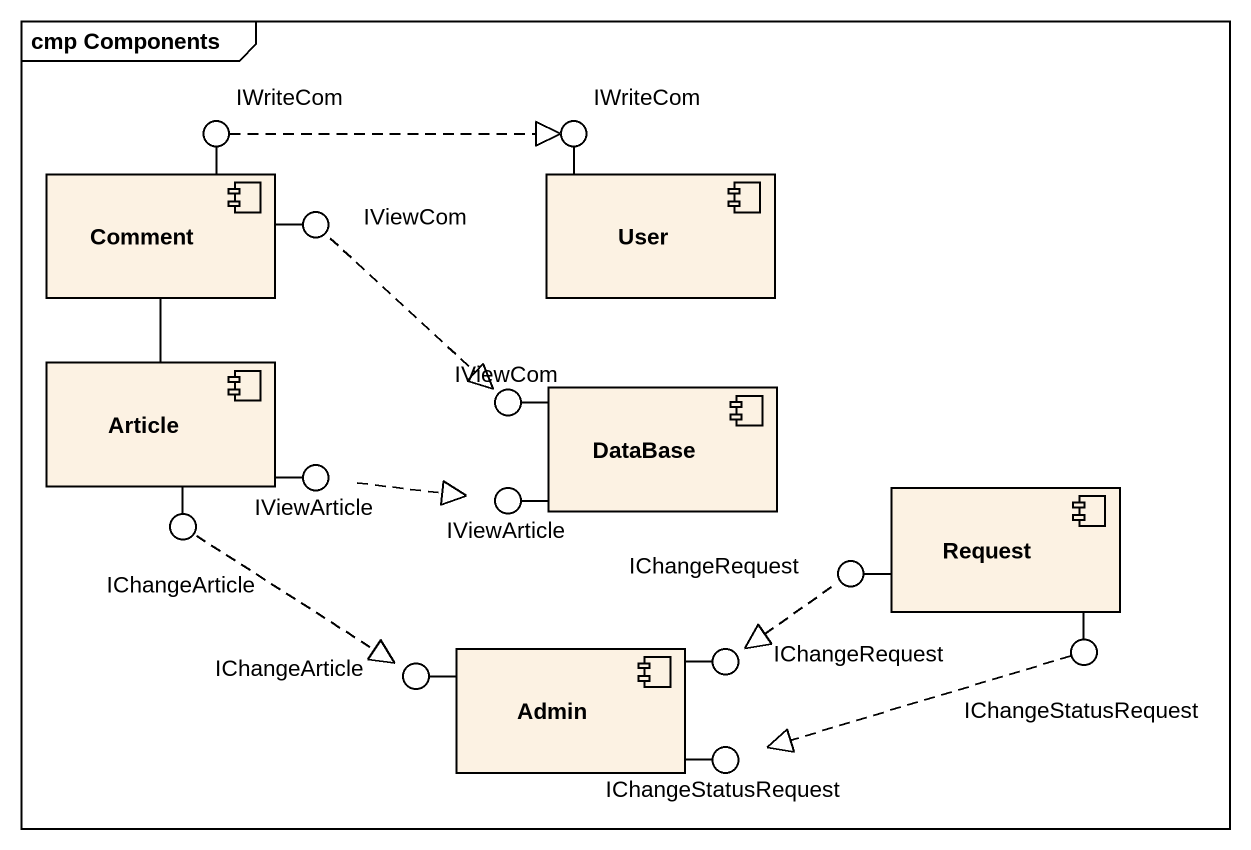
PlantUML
@startuml
mainframe cmp Components
() IWriteCom
() "IWriteCom" as IWriteCom_2
component Comment
() IViewCom
component User
component Article
() "IViewCom" as IViewCom_2
component "DataBase" as DataBase_
() IChangeArticle
() IViewArticle
() "IViewArticle" as IViewArticle_2
component Request
() IChangeRequest
() IChangeStatusRequest
() "IChangeArticle" as IChangeArticle_2
component Admin
() "IChangeRequest" as IChangeRequest_2
() "IChangeStatusRequest" as IChangeStatusRequest_2
Comment -up- IWriteCom
User -up- IWriteCom_2
Comment -right- IViewCom
DataBase_ -left- IViewCom_2
Article -- IChangeArticle
Article -right- IViewArticle
DataBase_ -left- IViewArticle_2
Request -left- IChangeRequest
Request -- IChangeStatusRequest
Admin -left- IChangeArticle_2
Admin -right- IChangeRequest_2
Admin -right- IChangeStatusRequest_2
IWriteCom .right.|> IWriteCom_2
IViewCom ..|> IViewCom_2
Article -up- Comment
IChangeArticle ..|> IChangeArticle_2
IViewArticle .right.|> IViewArticle_2
IChangeRequest ..|> IChangeRequest_2
IChangeStatusRequest .left.|> IChangeStatusRequest_2
@enduml
